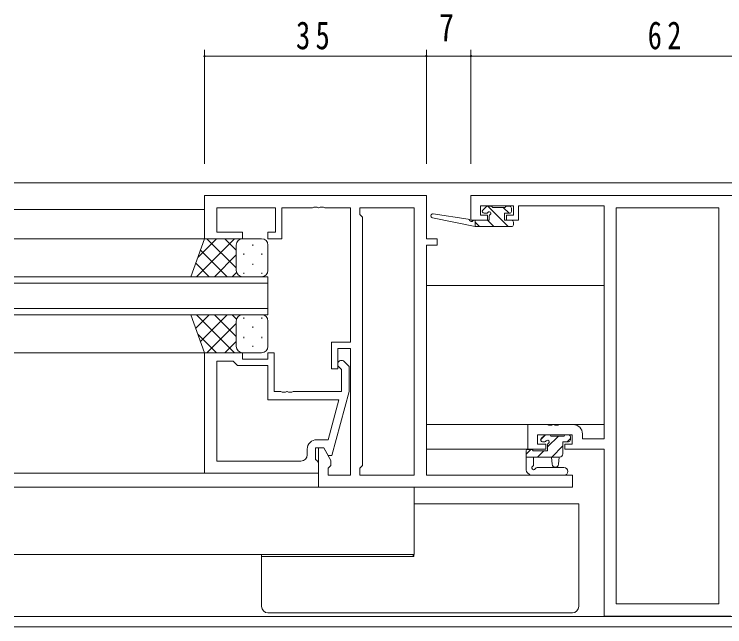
# Model space of a CAD drawing. Units: millimetres on the paper. Extents: x -397 to 397, y -282 to 282.
# Drawn here: x 42.3 to 154.3, y 4.3 to 100.9 of the extents above; entities that cross this region are included whole.
import ezdxf
from ezdxf.enums import TextEntityAlignment as Align

# ---------------------------------------------------------------- set-up
doc = ezdxf.new("R2010")
doc.units = ezdxf.units.MM
for name, color, linetype, lineweight in [('0-3_YKK_11', 7, 'Continuous', 18), ('0-4_YKK_12', 2, 'Continuous', 18), ('0-5_YKK_13', 4, 'Continuous', 18), ('0-6_YKK_D', 6, 'Continuous', 18)]:
    doc.layers.add(name, color=color, linetype=linetype, lineweight=lineweight)
doc.styles.add('ＭＳ ゴシック', font='')
doc.styles.get('ＭＳ ゴシック').set_extended_font_data('MS Gothic')

msp = doc.modelspace()

# ---------------------------------------------------------------- linework, layer by layer
at = {"layer": '0-3_YKK_11'}
for p, q in [((72.251, 72.312), (107.251, 72.312)), ((72.251, 65.512), (72.251, 72.312)), ((107.251, 72.312), (107.251, 65.512)), ((114.251, 72.312), (176.251, 72.312)), ((135.251, 70.682), (121.751, 70.682)), ((135.251, 33.942), (135.251, 70.682)), ((74.181, 70.382), (74.181, 66.512)), ((83.451, 70.382), (74.181, 70.382)), ((83.451, 66.512), (83.451, 70.382)), ((84.451, 70.382), (84.451, 65.512)), ((95.251, 70.382), (91.209, 70.382)), ((95.251, 49.212), (95.251, 70.382)), ((105.321, 70.382), (105.321, 28.242)), ((105.321, 70.382), (105.321, 28.242)), ((153.321, 70.382), (137.181, 70.382)), ((137.181, 70.382), (137.181, 7.942)), ((137.181, 70.382), (137.181, 7.942)), ((153.321, 7.942), (153.321, 70.382)), ((97.181, 29.742), (97.181, 68.882)), ((74.181, 66.512), (78.251, 66.512)), ((78.251, 66.512), (78.251, 65.512)), ((82.251, 66.512), (83.451, 66.512)), ((82.251, 65.512), (82.251, 66.512)), ((78.251, 65.512), (72.251, 65.512)), ((84.451, 65.512), (82.251, 65.512)), ((107.251, 65.512), (108.951, 65.512)), ((108.951, 65.512), (108.951, 64.512)), ((108.951, 64.512), (107.251, 64.512)), ((107.251, 64.512), (107.251, 28.242)), ((92.251, 49.212), (95.251, 49.212)), ((92.251, 45.012), (92.251, 49.212)), ((95.251, 28.242), (95.251, 48.212)), ((78.251, 47.513), (72.251, 47.513)), ((72.251, 47.513), (72.251, 28.513)), ((83.251, 47.513), (82.251, 47.513)), ((83.251, 41.413), (83.251, 47.513)), ((74.181, 30.443), (74.181, 46.213)), ((74.181, 30.443), (74.181, 46.213)), ((76.951, 46.013), (77.451, 45.513)), ((95.051, 45.361), (94.275, 46.137)), ((77.451, 45.513), (82.251, 45.513)), ((82.251, 45.513), (82.251, 40.113)), ((93.251, 45.012), (92.251, 45.012)), ((93.427, 45.288), (93.851, 44.864)), ((93.851, 44.864), (93.851, 41.413)), ((95.051, 41.416), (95.051, 45.361)), ((93.851, 41.413), (86.209, 41.413)), ((92.344, 31.313), (95.051, 41.416)), ((82.251, 40.113), (93.459, 40.113)), ((93.459, 40.113), (91.771, 33.813)), ((123.251, 32.312), (123.251, 36.212)), ((128.209, 36.212), (130.351, 36.212)), ((91.771, 33.813), (89.951, 33.813)), ((124.751, 34.582), (124.751, 33.112)), ((130.221, 34.582), (124.751, 34.582)), ((130.221, 33.112), (130.221, 34.582)), ((90.251, 32.512), (91.051, 32.512)), ((90.251, 26.312), (90.251, 32.512)), ((91.051, 32.512), (92.181, 30.555)), ((124.751, 33.112), (126.051, 33.112)), ((126.051, 33.112), (126.051, 32.312)), ((129.051, 33.112), (130.221, 33.112)), ((129.051, 32.312), (129.051, 33.112)), ((88.451, 32.313), (88.451, 31.443)), ((126.051, 32.312), (123.251, 32.312)), ((135.251, 32.312), (129.051, 32.312)), ((135.251, 6.012), (135.251, 32.312)), ((87.451, 30.443), (74.181, 30.443)), ((89.951, 30.513), (89.751, 30.713)), ((90.251, 30.213), (89.951, 30.513)), ((92.181, 30.555), (92.181, 29.742)), ((90.251, 28.513), (90.251, 30.213)), ((92.181, 29.742), (91.751, 29.312)), ((91.751, 29.312), (91.751, 28.242)), ((72.251, 28.513), (90.251, 28.513)), ((91.751, 28.242), (95.251, 28.242)), ((105.321, 28.242), (96.751, 28.242)), ((107.251, 28.242), (130.251, 28.242)), ((130.251, 28.242), (130.251, 26.312)), ((130.251, 26.312), (90.251, 26.312)), ((137.181, 7.942), (153.321, 7.942)), ((155.251, 6.012), (135.251, 6.012))]:
    msp.add_line(p, q, dxfattribs=at)
for points in [[(121.751, 70.682), (121.751, 68.412), (119.851, 68.412), (119.851, 69.212), (120.951, 69.212), (120.951, 70.682), (115.751, 70.682), (115.751, 69.212), (116.851, 69.212), (116.851, 68.412), (114.251, 68.412), (114.251, 72.312)], [(91.209, 70.382), (91.026, 70.502), (90.476, 70.502), (90.293, 70.382), (90.209, 70.382), (90.026, 70.502), (89.476, 70.502), (89.293, 70.382), (84.451, 70.382)], [(97.181, 68.882), (96.751, 69.312), (96.751, 70.382), (105.321, 70.382)], [(95.251, 48.212), (93.251, 48.212), (93.251, 45.012)], [(82.251, 47.513), (82.251, 46.513), (78.251, 46.513), (78.251, 47.513)], [(74.181, 46.213), (76.751, 46.213), (76.951, 46.013)], [(86.209, 41.413), (86.026, 41.293), (85.476, 41.293), (85.293, 41.413), (85.209, 41.413), (85.026, 41.293), (84.476, 41.293), (84.293, 41.413), (83.251, 41.413)], [(123.251, 36.212), (126.293, 36.212), (126.476, 36.092), (127.026, 36.092), (127.209, 36.212), (127.293, 36.212), (127.476, 36.092), (128.026, 36.092), (128.209, 36.212)], [(131.851, 34.712), (131.851, 33.942), (135.251, 33.942)], [(89.751, 30.713), (89.751, 32.513), (91.051, 32.513), (91.744, 31.313), (92.344, 31.313)], [(96.751, 28.242), (96.751, 29.312), (97.181, 29.742)]]:
    msp.add_lwpolyline(points, dxfattribs=at)
for centre, radius, start, end in [((93.851, 45.713), 0.6, 44.99999, 225.00001), ((130.351, 34.712), 1.5, 0.00001, 89.99999), ((89.951, 32.313), 1.5, 90.00001, 179.99999), ((87.451, 31.443), 1, 270.00001, 359.99999)]:
    msp.add_arc(centre, radius, start, end, dxfattribs=at)
at = {"layer": '0-4_YKK_12'}
for p, q in [((248.251, 74.312), (42.251, 74.312)), ((42.251, 70.112), (72.251, 70.112)), ((72.751, 65.512), (42.251, 65.512)), ((82.252, 59.512), (42.251, 59.512)), ((82.252, 53.512), (82.252, 59.512)), ((42.251, 58.512), (82.252, 58.512)), ((107.251, 58.112), (135.251, 58.112)), ((82.252, 54.512), (42.251, 54.512)), ((42.251, 53.512), (82.252, 53.512)), ((42.251, 47.513), (72.551, 47.513)), ((135.251, 36.212), (107.251, 36.212)), ((107.251, 32.312), (123.551, 32.312)), ((42.251, 28.512), (89.951, 28.512)), ((42.251, 26.312), (90.689, 26.312)), ((105.321, 26.312), (105.321, 15.713)), ((42.251, 15.713), (105.321, 15.713)), ((42.251, 5.942), (248.251, 5.942)), ((248.251, 4.312), (42.251, 4.312))]:
    msp.add_line(p, q, dxfattribs=at)
at = {"layer": '0-5_YKK_13'}
for p, q in [((117.451, 70.612), (116.851, 70.612)), ((116.924, 70.612), (120.124, 67.412)), ((120.351, 70.612), (119.851, 70.612)), ((116.639, 70.524), (116.139, 70.024)), ((116.351, 69.512), (116.69, 69.512)), ((119.651, 70.412), (117.651, 70.412)), ((119.369, 70.412), (120.269, 69.512)), ((120.651, 69.812), (120.651, 70.312)), ((114.953, 67.412), (108.192, 68.819)), ((113.839, 68.586), (108.297, 69.409)), ((114.953, 68.412), (114.866, 68.426)), ((114.953, 67.412), (114.953, 68.412)), ((116.879, 68.412), (117.879, 67.412)), ((120.651, 68.412), (119.551, 68.412)), ((114.953, 68.093), (115.634, 67.412)), ((120.651, 67.412), (114.953, 67.412)), ((120.951, 67.712), (120.951, 68.112)), ((70.108, 59.512), (72.251, 65.512)), ((76.983, 65.512), (70.983, 59.512)), ((74.154, 65.512), (71.193, 62.551)), ((72.251, 65.512), (78.251, 65.512)), ((77.251, 60.891), (72.631, 65.512)), ((77.251, 63.72), (75.459, 65.512)), ((81.251, 65.512), (78.251, 65.512)), ((77.251, 64.512), (77.251, 60.912)), ((77.251, 64.112), (77.251, 60.512)), ((79.887, 64.592), (79.887, 64.392)), ((82.251, 60.512), (82.251, 64.512)), ((75.802, 59.512), (71.606, 63.708)), ((77.251, 62.952), (73.811, 59.512)), ((78.472, 63.177), (78.472, 62.977)), ((81.302, 63.177), (81.302, 62.977)), ((72.974, 59.512), (70.862, 61.624)), ((79.887, 61.562), (79.887, 61.362)), ((78.251, 59.512), (70.108, 59.512)), ((77.307, 60.18), (76.639, 59.512)), ((78.251, 59.512), (81.251, 59.512)), ((78.472, 60.147), (78.472, 59.947)), ((81.302, 60.147), (81.302, 59.947)), ((70.108, 53.512), (78.251, 53.512)), ((70.108, 53.512), (72.251, 47.512)), ((72.974, 53.512), (70.862, 51.4)), ((76.983, 47.512), (70.983, 53.512)), ((75.802, 53.512), (71.606, 49.316)), ((77.251, 50.072), (73.811, 53.512)), ((77.307, 52.844), (76.639, 53.512)), ((78.251, 53.512), (81.251, 53.512)), ((78.472, 52.877), (78.472, 53.077)), ((81.302, 52.877), (81.302, 53.077)), ((77.251, 52.132), (72.631, 47.512)), ((77.251, 48.912), (77.251, 52.512)), ((77.251, 48.512), (77.251, 52.112)), ((79.887, 51.462), (79.887, 51.662)), ((82.251, 52.512), (82.251, 48.512)), ((74.154, 47.512), (71.193, 50.473)), ((77.251, 49.304), (75.459, 47.512)), ((78.472, 49.847), (78.472, 50.047)), ((81.302, 49.847), (81.302, 50.047)), ((79.887, 48.432), (79.887, 48.632)), ((72.251, 47.512), (78.251, 47.512)), ((81.251, 47.512), (78.251, 47.512)), ((126.016, 34.58), (125.253, 33.818)), ((125.839, 34.494), (125.339, 33.994)), ((126.651, 34.582), (126.051, 34.582)), ((128.063, 34.382), (126.351, 32.67)), ((128.951, 34.382), (126.851, 34.382)), ((129.651, 34.582), (129.151, 34.582)), ((129.951, 34.025), (129.408, 33.482)), ((129.951, 33.782), (129.951, 34.282)), ((125.551, 33.482), (125.89, 33.482)), ((128.751, 32.825), (127.008, 31.082)), ((128.751, 33.482), (129.651, 33.482)), ((128.751, 31.582), (128.751, 33.482)), ((123.718, 32.282), (122.951, 31.515)), ((122.951, 31.982), (122.951, 29.02)), ((123.851, 32.282), (123.251, 32.282)), ((125.763, 32.082), (124.763, 31.082)), ((122.951, 31.082), (128.251, 31.082)), ((124.151, 29.902), (124.151, 31.082)), ((126.951, 31.082), (127.053, 29.938)), ((128.151, 31.082), (128.049, 29.938)), ((124.687, 29.412), (128.934, 29.412)), ((123.566, 28.28), (123.135, 28.632)), ((123.756, 28.212), (128.934, 28.212)), ((130.251, 23.712), (105.321, 23.712)), ((131.251, 23.712), (130.251, 23.712)), ((131.251, 7.512), (131.251, 23.712)), ((105.133, 15.488), (105.112, 15.713)), ((105.251, 15.713), (105.251, 15.412)), ((81.251, 15.412), (81.251, 7.512)), ((105.251, 15.412), (82.251, 15.412)), ((105.153, 15.412), (105.133, 15.488)), ((82.251, 6.512), (130.251, 6.512))]:
    msp.add_line(p, q, dxfattribs=at)
for points in [[(119.551, 68.412), (119.551, 69.512), (120.351, 69.512)], [(117.151, 69.051), (117.151, 68.412), (114.953, 68.412)], [(126.351, 33.021), (126.351, 32.082), (124.051, 32.082)], [(82.251, 15.412), (81.251, 15.412), (81.251, 15.713)]]:
    msp.add_lwpolyline(points, dxfattribs=at)
for centre, radius, start, end in [((116.851, 70.312), 0.3, 90, 135), ((117.451, 70.412), 0.2, 0, 90), ((119.851, 70.412), 0.2, 90, 180), ((120.351, 70.312), 0.3, 0, 90), ((116.351, 69.812), 0.3, 135, 270), ((116.69, 69.812), 0.3, 270, 326.94427), ((117.151, 69.512), 0.25, 303.05573, 146.94427), ((120.351, 69.812), 0.3, 270, 0), ((108.253, 69.112), 0.3, 81.55064, 258.25019), ((113.795, 68.289), 0.3, 21.55064, 81.55064), ((114.353, 68.509), 0.3, 201.55064, 320.80246), ((114.818, 68.13), 0.3, 80.80246, 140.80246), ((117.451, 69.051), 0.3, 123.05573, 180), ((120.651, 68.112), 0.3, 0, 90), ((120.651, 67.712), 0.3, 270, 0), ((78.251, 64.512), 1, 90, 180), ((78.251, 64.512), 1, 90, 180), ((81.251, 64.512), 1, 360, 90), ((78.251, 60.512), 1, 180, 270), ((78.251, 60.512), 1, 180, 270), ((81.251, 60.512), 1, 270, 360), ((78.251, 52.512), 1, 90, 180), ((78.251, 52.512), 1, 90, 180), ((81.251, 52.512), 1, 360, 90), ((78.251, 48.512), 1, 180, 270), ((78.251, 48.512), 1, 180, 270), ((81.251, 48.512), 1, 270, 360), ((125.551, 33.782), 0.3, 135, 270), ((126.051, 34.282), 0.3, 90, 135), ((125.89, 33.782), 0.3, 270, 326.94427), ((126.351, 33.482), 0.25, 303.05573, 146.94427), ((126.651, 34.382), 0.2, 0, 90), ((129.151, 34.382), 0.2, 90, 180), ((129.651, 34.282), 0.3, 0, 90), ((129.651, 33.782), 0.3, 270, 0), ((126.651, 33.021), 0.3, 123.05573, 180), ((123.251, 31.982), 0.3, 90, 180), ((123.851, 32.082), 0.2, 0, 90), ((128.251, 31.582), 0.5, 270, 0), ((124.151, 29.382), 0.3, 120, 333.25632), ((123.851, 29.902), 0.3, 300, 0), ((124.687, 29.112), 0.3, 90, 153.25632), ((127.551, 29.982), 0.5, 185.09207, 354.90793), ((128.934, 28.812), 0.6, 270, 90), ((123.451, 29.02), 0.5, 180, 230.76546), ((123.756, 28.512), 0.3, 230.76546, 270), ((82.251, 7.512), 1, 180, 270), ((130.251, 7.512), 1, 270, 0)]:
    msp.add_arc(centre, radius, start, end, dxfattribs=at)
at = {"layer": '0-6_YKK_D'}
for p, q in [((72.251, 77.312), (72.251, 95.312)), ((107.251, 77.312), (107.251, 95.312)), ((107.251, 77.312), (107.251, 95.312)), ((114.251, 77.312), (114.251, 95.312)), ((114.251, 77.312), (114.251, 95.312)), ((114.251, 94.312), (176.251, 94.312))]:
    msp.add_line(p, q, dxfattribs=at)
msp.add_lwpolyline([(72.251, 94.312), (107.251, 94.312), (114.251, 94.312)], dxfattribs=at)
for centre, start, end in [((72.251, 94.312), 0, 180), ((72.251, 94.312), 180, 0), ((107.251, 94.312), 0, 180), ((107.251, 94.312), 0, 180), ((107.251, 94.312), 180, 0), ((107.251, 94.312), 180, 0), ((114.251, 94.312), 0, 180), ((114.251, 94.312), 0, 180), ((114.251, 94.312), 180, 0), ((114.251, 94.312), 180, 0)]:
    msp.add_arc(centre, 0.106, start, end, dxfattribs=at)

# ---------------------------------------------------------------- texts
at = {"layer": '0-6_YKK_D', "color": 7, "style": 'ＭＳ ゴシック', "width": 0.8}
msp.add_text('7', height=4.399, dxfattribs=at).set_placement((109.204, 95.312), align=Align.BOTTOM_LEFT)
at = {"layer": '0-6_YKK_D', "color": 7, "char_height": 4.399, "attachment_point": 7, "style": 'ＭＳ ゴシック'}
for s, insert in [('\\T1.37;\\W0.75;35', (86.681, 95.312)), ('\\T1.37;\\W0.75;62', (142.132, 95.312))]:
    msp.add_mtext(s, dxfattribs=dict(at, insert=insert))

doc.saveas('drawing.dxf')
